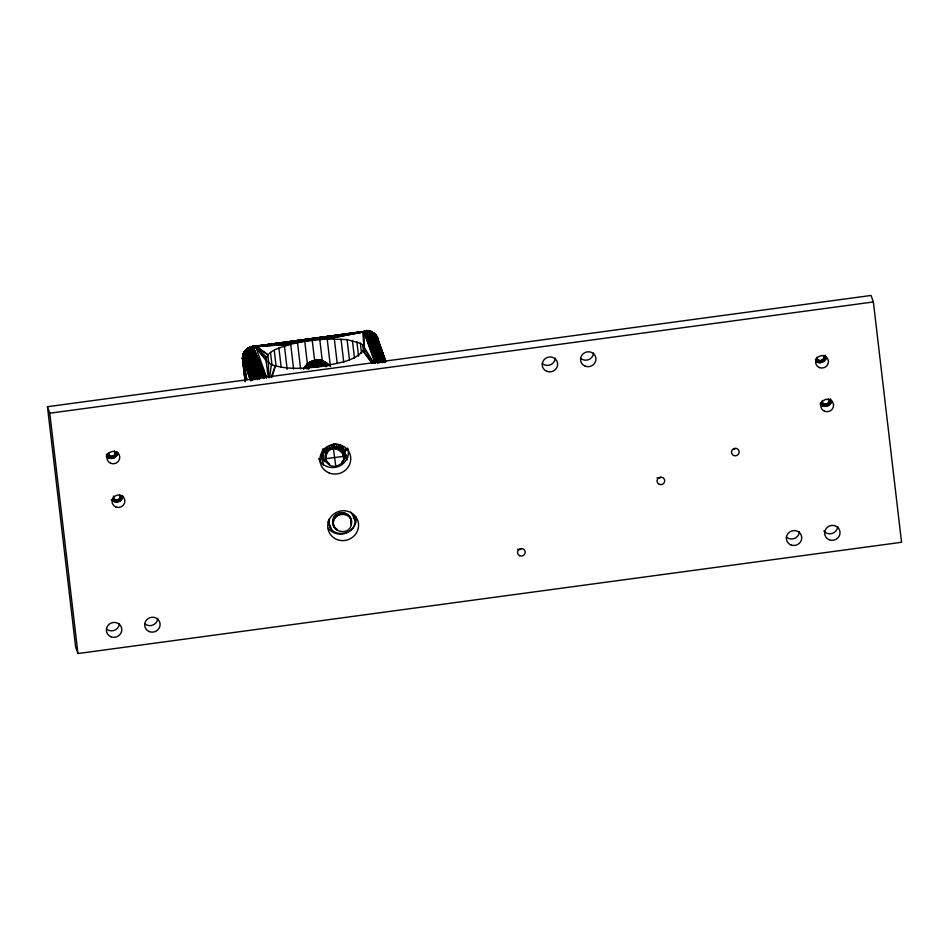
<?xml version="1.0" encoding="UTF-8"?>
<svg xmlns="http://www.w3.org/2000/svg" width="949" height="949" viewBox="0 0 949 949"><rect width="100%" height="100%" fill="white"/><g stroke="black" fill="none" stroke-linecap="round" stroke-linejoin="round"><path stroke-width="1.42" d="M365.626 331.237L255.862 346.326C248.591 345.673 241.485 352.174 242.683 359.6L245.198 381.581L242.636 359.718C241.378 352.15 248.733 345.531 256.076 346.326L327.18 338.9L363.775 331.77L304.748 341.201L290.691 344.226L256.076 346.326C247.381 345.282 240.5 353.918 243.371 362.198M245.376 381.284L242.814 359.446C241.734 353.941 245.85 348.212 251.224 347.037L367.429 331.213C372.613 330.833 377.239 335.127 378.141 340.098L385.911 361.688M323.526 459.648L321.687 452.732L324.131 460.68L329.362 464.215M345.507 455.828L344.831 452.151L340.774 448.284L339.612 445.034L343.668 448.913L345.507 455.828L344.226 459.363L341.687 462.044M246.704 349.256L243.976 352.553L242.553 358.319L242.647 359.754L242.636 356.788L246.74 379.529M311.735 361.332C317.5 359.576 323.573 361.249 327.749 365.602L327.702 363.93L324.653 362.815C321.343 355.223 296.325 366.006 312.268 367.133L313.075 363.194C317.381 357.334 325.756 361.249 329.398 365.745L327.441 364.807C321.296 356.551 307.156 360.11 303.68 369.22M247.76 348.473L243.644 353.562L243.407 362.186C243.276 359.351 241.402 353.111 245.305 351.96M242.873 355.401L243.276 354.072L242.754 357.903L245.34 381.32L242.588 358.105L243.525 356.029M246.847 379.517L242.553 358.319L242.837 356.421M242.553 358.319L250.489 380.549M320.418 360.549L317.417 360.264L322.968 361.106L325.685 362.471C326.254 365.994 319.73 366.089 317.239 366.824L316.634 361.664L315.673 360.323M243.893 352.696L243.039 359.291L243.454 357.512M336.99 447.169C322.494 443.468 321.486 468.165 335.78 466.256L333.158 447.169L333.573 443.8L335.827 443.918L336.99 447.169L340.774 448.284M330.418 366.551L327.18 338.9L367.429 331.213L252.149 346.693L365.911 331.225L252.742 346.515L249.741 347.737L252.671 347.358M269.646 377.726L271.355 364.594L266.539 361.142L255.079 346.444L250.595 347.109L290.691 344.226L293.597 368.971M108.34 452.981C108.139 458.925 117.996 455.852 114.497 451.06M109.396 455.556L107.012 456.932C110.748 460.49 117.723 457.679 117.89 452.507L115.149 453.219M113.548 496.078C112.338 502.412 123.287 499.981 119.61 494.737M322.85 455.983C324.38 444.867 343.396 443.942 343.811 456.303L325.709 458.747C327.381 435.449 358.686 458.96 335.78 466.256M329.315 518.806C325.21 541.381 362.767 535.948 353.455 515.39M332.767 521.096C333.585 508.664 353.111 511.191 351.521 523.338C350.715 535.77 331.189 533.231 332.767 521.096L333.384 524.251M343.23 454.678L343.609 459.363M333.348 522.709C333.538 512.377 350.525 511.286 351.486 521.808M350.905 520.182L351.296 524.868M817.018 357.251C816.816 363.182 826.674 360.11 823.174 355.329M823.269 359.113L825.511 359.873L826.567 356.777L823.839 357.476M822.131 400.917C821.941 406.86 831.799 403.776 828.287 398.995M822.795 403.064L820.066 404.072C823.4 408.651 831.526 406.089 831.692 400.442L828.952 401.154M379.98 362.221L369.042 331.26L362.755 332.221L364.214 348.995C355.211 362.281 336.029 363.04 321.64 366.444C305.02 368.402 287.476 370.098 271.355 364.594M243.134 356.207L244.795 351.296M312.268 367.133L313.858 367.109L316.136 360.276L320.347 361.308M242.742 356.539L243.383 354.796M243.229 354.89L243.051 357.69M243.976 354.558L245.637 350.264L250.856 347.061L245.637 350.264M268.164 376.563L265.815 359.125C268.947 349.125 282.126 347.476 290.691 344.226M111.057 458.533L111.531 456.41M114.117 498.806L111.389 499.803L116.181 502.199L116.656 500.076M818.074 359.825L815.689 361.189L819.734 362.803L820.209 360.667M824.859 406.469L825.333 404.345M271.936 377.287L275.329 365.958L271.367 376.789M243.561 354.701L244.356 352.221M318.745 361.32L318.152 360.146L316.136 360.276M320.145 461.89L322.363 456.41L321.936 455.342M244.368 353.242L243.763 354.618L244.154 353.301L243.407 353.799M245.376 350.952L243.964 353.372L247.226 349.03L248.152 349.054M243.644 353.562L245.874 350.074L249.113 347.714L245.293 350.75L254.984 379.683M244.083 352.435L243.241 354.226M308.378 369.197L311.782 362.981L315.898 360.81L319.635 360.264M109.942 458.403L110.95 456.339M115.066 502.068L116.063 500.004M819.628 360.596L818.619 362.66L818.192 361.45M823.744 406.338L824.74 404.274M310.786 367.049L313.075 363.194C314.831 363.455 322.874 362.779 320.228 360.395M116.181 502.199L120.404 500.882L122.848 497.264L120.191 497.454M328.081 365.009C322.031 359.588 311.035 358.71 305.946 365.804L304.048 368.544M322.968 361.106C316.242 359.078 309.125 362.257 306.041 368.544L304.937 367.014L305.946 365.804M304.937 367.014L307.44 364.048L314.048 360.715L308.793 363.028L306.598 365.057M328.069 364.452C324.475 358.817 316.752 362.743 313.538 360.988M326.076 366.812L322.375 363.277L315.898 360.81C292.351 366.705 332.47 365.768 320.999 360.762M307.061 368.912L309.967 364.653L311.782 362.981L313.075 363.194L310.821 364.843M346.836 448.924L344.345 452.578L346.848 448.913M344.333 451.131L346.017 448.699M268.852 363.479L267.82 354.748L257.191 346.48L251.236 347.085L263.597 378.354L251.105 347.132L247.475 348.722L245.21 351.011M305.329 368.082L308.828 364.119L315.898 360.81L314.617 360.442L312.114 362.221M246.847 349.861L250.856 347.061L247.321 348.924L248.614 348.212L246.847 349.861L248.152 349.054L247.535 349.695M108.874 458.082L110.381 456.161M115.505 499.838L113.999 501.748L113.56 500.538L114.627 500.858M819.058 360.43L817.564 362.34L817.125 361.13M822.676 406.018L824.183 404.096M304.961 367.571L311.296 361.605M247.986 349.007L247.203 349.896L248.152 349.054M242.659 357.998L245.352 379.719M312.992 365.021L314.712 363.23L314.439 361.794M250.168 347.275L245.435 350.489M315.222 360.395L312.873 361.201L316.408 360.205L317.061 361.427M247.404 348.817L246.325 349.659M819.734 362.803L824.811 360.739L822.902 359.576M107.889 457.584L109.859 455.9M113.014 501.25L114.983 499.577M816.567 361.854L818.536 360.169M821.692 405.52L823.661 403.835M251.236 347.085L255.862 346.338M246.586 349.339L252.019 346.682L250.678 347.085M247.369 348.995L248.484 348.224L247.784 348.663L258.081 378.71M249.765 347.583L254.249 346.421L304.748 341.201L307.476 364.499M823.696 356.349L825.452 355.199M828.821 400.015L830.565 398.865M112.136 500.598L114.509 499.221M820.814 404.867L823.198 403.491M309.291 364.416L311.782 362.981L310.845 362.138L313.312 361.391M316.408 360.205L314.107 360.94M308.591 363.775L311.011 362.613M385.792 361.379L376.124 335.507L371.273 331.794L367.738 331.165L363.823 331.759L370.015 331.415L375.863 335.139M245.874 350.074L246.942 349.113M115.137 452.637L116.952 451.831M120.262 496.315L122.077 495.497M828.94 400.573L830.755 399.766M247.665 348.544L249.421 347.761L259.385 378.781M308.793 363.028L310.845 362.138M248.923 347.808L251.224 347.037M363.823 331.759C370.157 325.151 386.955 347.583 371.059 332.34C373.491 331.604 378.948 338.746 378.461 342.921L377.607 338.259L379.339 345.958M249.326 347.631L254.462 346.338L249.219 347.666M106.264 456.137L109.005 455.14M372.494 332.34L369.042 331.26L362.755 332.221L368.544 331.177L365.092 331.403L366.136 331.189M309.35 363.064L310.643 362.613M362.755 332.221L367.654 331.142M363.906 331.83L375.282 363.372L364.119 331.782C375.318 331.498 373.609 331.284 363.906 331.83L364.404 349.825M376.67 362.613L364.119 331.782L367.738 331.165M253.241 346.432L251.746 346.741M120.274 496.885L123.014 496.185M263.905 378.283L252.968 346.682L257.191 346.48M106.679 455.034L108.684 454.654M815.357 359.291L817.362 358.912M820.482 402.969L822.486 402.59M363.775 331.77L319.754 339.339L322.482 362.637M372.637 332.399L371.273 331.794L376.101 335.768L378.485 343.052M365.27 331.711L371.059 331.842L381.984 362.34M268.733 345.009L271.639 344.606M278.899 343.585L276.064 344.084M283.253 342.98L286.159 342.577M289.054 342.162L293.407 341.557M296.313 341.154L299.22 340.75M303.573 340.133L306.468 339.73M309.374 339.327L313.728 338.722M316.634 338.318L320.987 337.702M323.894 337.298L334.048 335.875M336.954 335.472L367.429 331.213M286.23 342.66L283.312 343.063L286.301 342.672M296.444 341.237L299.362 340.833M303.739 340.216L306.657 339.813M313.953 338.793L309.647 339.362M321.248 337.785L317.013 338.402M324.178 337.369L328.556 336.765L324.226 337.334L327.251 336.99M331.474 336.361L334.392 335.946M341.687 334.938L337.31 335.543L341.711 334.914M299.457 340.845L296.539 341.249L299.433 340.774M303.846 340.228L306.776 339.825M331.628 336.373L334.558 335.97M337.488 335.566L341.865 334.961M344.795 334.546L349.185 333.941M352.103 333.538L355.033 333.135M357.951 332.719L362.34 332.114M251.675 346.776L255.613 346.456L254.19 346.468M268.828 345.021L271.734 344.617M276.112 344.001L279.03 343.597M283.407 342.992L286.313 342.589M289.231 342.186L292.15 341.782M303.81 340.169L306.729 339.766M331.509 336.326L334.428 335.922M47.45 406.718L871.052 295.459L873.377 301.948L901.55 542.282L77.948 653.541L75.623 647.052L47.45 406.718L49.775 413.206L77.948 653.541M49.775 413.206L873.377 301.948M313.858 367.109L317.239 366.824M369.647 331.379L374.772 333.953L378.046 339.92M374.475 333.775L376.136 336.788L373.028 332.85L367.085 331.142L373.526 332.98M256.076 346.326L297.512 342.589L300.584 368.793M823.744 358.058L826.401 357.856M115.066 453.788L117.723 453.586M828.868 401.724L831.526 401.522M318.034 360.513L314.617 360.442L312.209 340.122M106.335 454.18L108.471 454.12M366.753 331.284L370.134 331.438L366.848 331.154M380.217 361.439L369.339 331.415L375.496 334.795L377.821 339.742L377.56 338.437L375.009 334.19L369.149 331.296M327.18 338.9L347.097 339.623L360.359 343.241L362.767 344.973L373.598 362.767M266.337 376.694L255.613 346.456M252.742 346.634L266.076 376.967L252.968 346.682L264.451 377.88M371.878 332.209L376.611 336.207M376.409 338.081L375.329 334.7M380.976 362.601L371.059 331.842L369.339 331.415L370.134 331.438M365.092 331.403L365.768 331.426L377.583 362.755M823.554 358.603L826.045 358.9L825.618 357.678M828.679 402.269L831.17 402.566L830.731 401.356M114.876 454.346L117.368 454.63M120.001 498.011L122.492 498.308L122.053 497.086M321.818 361.379L325.092 362.091L328.603 365.235M375.282 335.578L375.899 336.776L371.225 332.28L368.141 331.225L373.028 332.85L372.198 332.245M369.339 331.415L371.652 331.948M368.188 331.308L371.225 332.28M377.275 339.564L376.978 336.859L385.674 361.628M323.253 365.365L318.318 361.083L323.467 362.494M376.362 336.824L377.738 338.651M828.394 402.791L830.636 403.539M114.592 454.856L116.834 455.603M119.716 498.522L121.958 499.269M369.885 331.391L372.044 332.221L383.194 361.735M320.489 366.219L317.452 361.462L321.533 363.657M373.811 333.146L372.506 332.423L383.194 361.403M320.726 361.783L327.073 366.207M371.557 332.221L374.772 334.546L372.352 332.28M371.723 332.209L373.942 333.621L373.194 332.885M373.004 332.66L374.048 333.36L384.677 362.127M828.014 403.254L829.936 404.404M114.224 455.318L116.134 456.469M119.337 498.984L121.247 500.147M265.815 359.125L255.079 346.444L267.82 354.748M318.235 362.755L316.634 361.664L318.9 366.551M372.471 332.862L375.507 335.602L374.974 334.582M372.293 332.885L373.882 334.594M374.131 333.657L377.085 338.2M255.079 346.444L266.254 356.978L266.764 361.344M319.018 362.542L321.96 365.816M372.103 332.933L372.921 333.728M822.451 359.968L823.969 361.474M827.575 403.645L829.082 405.152M113.773 455.71L115.292 457.216M118.898 499.376L120.404 500.882L119.977 499.672M350.75 512.128L354.226 517.549M373.337 333.633L374.796 335.614M372.862 363.337L363.206 351.189L371.617 362.862M347.215 459.601L344.606 456.066L347.251 459.66M345.199 453.776L347.749 457.347M374.333 334.534L375.65 336.776M364.214 348.995L373.42 363.016M375.638 334.89L377.488 339.612L376.397 335.958M316.503 363.076L315.72 361.783L315.543 367.014M821.941 360.288L823.008 362.067M827.065 403.954L828.133 405.745M113.263 456.018L114.331 457.809M118.388 499.696L119.455 501.475M331.925 445.081L333.158 447.169M364.119 331.782L377.287 362.815M252.968 346.682L266.301 378.437M325.127 457.121L327.429 462.946M332.802 522.626L335.116 528.451M377.785 362.743L366.872 331.343L379.564 362.506M257.511 378.675L246.254 349.778L255.281 379.41M383.372 361.51L373.087 332.779L384.582 362.411M367.536 331.284L379.707 362.494M257.57 378.615L246.396 349.54M252.375 379.754L242.956 355.246L243.502 353.68L252.778 379.671M252.197 380.513L242.802 356.041L251.058 380.751M366.872 331.343L378.948 363.123M373.087 332.779L384.191 362.506M251.746 378.805L242.956 355.246L242.647 356.86L250.773 380.49M371.972 332.209L382.269 362.459L371.972 332.209L383.171 362.376M251.568 379.576L242.802 356.041L251.141 379.825M377.228 337.381L377.951 339.825M257.215 379.636L246.218 349.896L255.672 378.639M247.784 348.663L258.935 379.066M262.173 377.726L251.105 347.132L260.643 377.666M820.422 361.522L820.861 362.743L820.814 360.644M825.547 405.199L825.986 406.409L825.927 404.31M385.341 362.257L376.314 335.816L385.602 361.759M344.096 449.98L345.246 453.219M343.668 448.913L345.483 454.369M343.063 447.881L344.226 451.131M344.357 451.487L345.519 454.725M342.233 446.908L343.396 450.146M341.082 445.923L342.245 449.162M342.909 453.183L343.491 454.796M342.328 451.76L342.909 453.385M341.498 450.478L342.079 452.092M343.265 456.208L343.846 457.833M340.454 449.352L341.035 450.977M337.82 444.346L338.983 447.584M339.208 448.426L339.789 450.051M337.808 447.726L338.39 449.352M336.314 447.276L336.895 448.901M333.573 443.8L335.317 448.711M331.699 445.117L332.47 447.276M331.592 447.513L332.174 449.138M329.528 445.686L330.299 447.857M330.122 448.118L330.703 449.731M354.677 519.672L353.514 516.434L353.574 518.605M328.769 448.948L329.35 450.573M327.452 446.599L328.224 448.758M327.571 449.992L328.152 451.617M325.887 447.596L326.67 449.755M326.586 451.226L327.168 452.839M350.015 517.264L351.166 520.301M349.185 515.983L349.766 517.596M350.952 521.713L351.521 523.338M324.558 448.77L325.329 450.941M325.827 452.59L326.409 454.215M348.129 514.856L348.71 516.481M329.149 463.373L329.73 464.998M346.883 513.931L347.464 515.556M325.317 454.061L325.898 455.686M323.123 448.96L324.285 452.199M327.903 462.448L328.484 464.073M322.957 449.197L324.119 452.436M325.092 455.591L325.673 457.204M345.495 513.231L346.077 514.856M325.448 458.616L326.598 461.653M322.292 450.431L323.455 453.669M343.989 512.78L344.57 514.405M322.28 452.685L323.051 454.844M324.949 461.653L322.363 456.41L323.206 465.057M321.675 453.836L324.131 460.68M342.423 512.59L343.004 514.216M340.833 512.674L341.415 514.287M339.279 513.018L339.861 514.643M337.797 513.611L338.378 515.236M336.444 514.453L337.025 516.078M335.258 515.497L335.839 517.122M334.262 516.731L334.843 518.344M333.514 518.095L334.084 519.72M336.824 528.878L337.405 530.503M333.004 519.566L333.585 521.191M335.578 527.952L336.16 529.578M333.123 524.121L334.285 527.158M331.486 529.091L328.318 522.021L330.311 527.264M328.259 520.977L329.042 523.136M376.314 335.816L385.46 361.51M375.009 334.19L384.879 361.972M254.225 378.841L244.652 351.699L243.786 353.135M377.144 337.263L385.662 361.474M385.27 362.15L376.124 335.507L385.092 361.949M260.489 377.726L250.453 347.381L259.741 379.019M244.451 351.96L253.383 379.292M249.421 347.761L259.326 378.853M821.395 360.513L821.964 362.494M826.508 404.179L827.077 406.16M112.717 456.244L113.287 458.237M117.83 499.921L118.4 501.902M242.588 358.105L242.814 359.446M362.767 344.973L363.621 352.257M360.359 343.241L361.557 353.431M356.883 341.759L358.592 356.314M352.423 340.537L354.475 358.01M347.097 339.623L349.481 360.003M341.011 339.042L343.74 362.328M334.321 338.793L337.227 363.538M284.451 346.077L287.179 369.363M278.923 348.105L281.141 367.026M274.237 350.264L276.112 366.267M270.512 352.494L272.043 365.59M243.715 365.116L244.403 370.94M244.735 373.847L245.245 378.212M268.401 362.981L268.757 377.678M117.249 500.04L117.296 502.151M112.136 456.374L112.184 458.474M347.808 448.07A15.492 14.864 -19.7 0 1 338.01 466.647A15.492 14.864 -19.7 0 1 318.662 458.486M356.136 517.134A15.492 14.864 -19.7 0 1 346.456 532.958A15.492 14.864 -19.7 0 1 328.413 528.391M521.345 548.783A3.867 3.713 -19.7 0 1 517.513 549.293M735.285 448.509A3.867 3.713 -19.7 0 1 733.423 449.268M660.836 477.347A3.867 3.713 -19.7 0 1 657.005 477.869M119.467 623.647A7.746 7.426 -19.7 0 1 106.442 628.926M157.771 618.463A7.746 7.426 -19.7 0 1 144.758 623.754M837.718 526.612A7.746 7.426 -19.7 0 1 823.827 530.954M799.414 531.784A7.746 7.426 -19.7 0 1 786.389 537.075M555.307 358.188A7.746 7.426 -19.7 0 1 542.282 363.479M593.611 353.016A7.746 7.426 -19.7 0 1 580.598 358.295M244.652 351.699L253.253 379.636L244.652 351.699M348.983 333.918L344.606 334.534L349.007 333.906M354.819 333.111L351.901 333.514L354.843 333.099M367.963 331.272L357.737 332.696L367.963 331.272M254.462 346.338L253.146 346.456L254.391 346.361M244.332 369.422L243.964 366.528L244.344 369.422M245.257 376.67L244.889 373.776L245.257 376.658M329.173 472.982A15.492 14.864 -19.7 0 0 350.656 457.074A15.492 14.864 -19.7 0 0 326.171 447.37A15.492 14.864 -19.7 0 0 329.173 472.982M336.978 539.53A15.492 14.864 -19.7 0 0 358.461 523.623A15.492 14.864 -19.7 0 0 333.977 513.919A15.492 14.864 -19.7 0 0 336.978 539.53M110.76 463.349A6.477 6.216 -19.7 0 0 119.752 456.694A6.477 6.216 -19.7 0 0 109.515 452.637A6.477 6.216 -19.7 0 0 110.76 463.349M115.885 507.015A6.477 6.216 -19.7 0 0 124.877 500.36A6.477 6.216 -19.7 0 0 114.627 496.303A6.477 6.216 -19.7 0 0 115.885 507.015M824.562 411.285A6.477 6.216 -19.7 0 0 833.554 404.63A6.477 6.216 -19.7 0 0 823.305 400.573A6.477 6.216 -19.7 0 0 824.562 411.285M819.45 367.619A6.477 6.216 -19.7 0 0 828.43 360.952A6.477 6.216 -19.7 0 0 818.192 356.895A6.477 6.216 -19.7 0 0 819.45 367.619M519.838 555.782A3.867 3.713 -19.7 0 0 525.2 551.796A3.867 3.713 -19.7 0 0 519.079 549.376A3.867 3.713 -19.7 0 0 519.838 555.782M733.779 455.52A3.867 3.713 -19.7 0 0 739.152 451.534A3.867 3.713 -19.7 0 0 733.031 449.114A3.867 3.713 -19.7 0 0 733.779 455.52M659.33 484.358A3.867 3.713 -19.7 0 0 664.703 480.372A3.867 3.713 -19.7 0 0 658.582 477.952A3.867 3.713 -19.7 0 0 659.33 484.358M111.009 636.791A7.746 7.426 -19.7 0 0 121.757 628.843A7.746 7.426 -19.7 0 0 109.515 623.991A7.746 7.426 -19.7 0 0 111.009 636.791M149.313 631.619A7.746 7.426 -19.7 0 0 160.061 623.671A7.746 7.426 -19.7 0 0 147.819 618.819A7.746 7.426 -19.7 0 0 149.313 631.619M829.26 539.767A7.746 7.426 -19.7 0 0 840.007 531.808A7.746 7.426 -19.7 0 0 827.765 526.956A7.746 7.426 -19.7 0 0 829.26 539.767M790.956 544.94A7.746 7.426 -19.7 0 0 801.703 536.98A7.746 7.426 -19.7 0 0 789.461 532.14A7.746 7.426 -19.7 0 0 790.956 544.94M546.849 371.344A7.746 7.426 -19.7 0 0 557.597 363.384A7.746 7.426 -19.7 0 0 545.343 358.532A7.746 7.426 -19.7 0 0 546.849 371.344M585.153 366.172A7.746 7.426 -19.7 0 0 595.901 358.212A7.746 7.426 -19.7 0 0 583.659 353.36A7.746 7.426 -19.7 0 0 585.153 366.172"/></g></svg>
